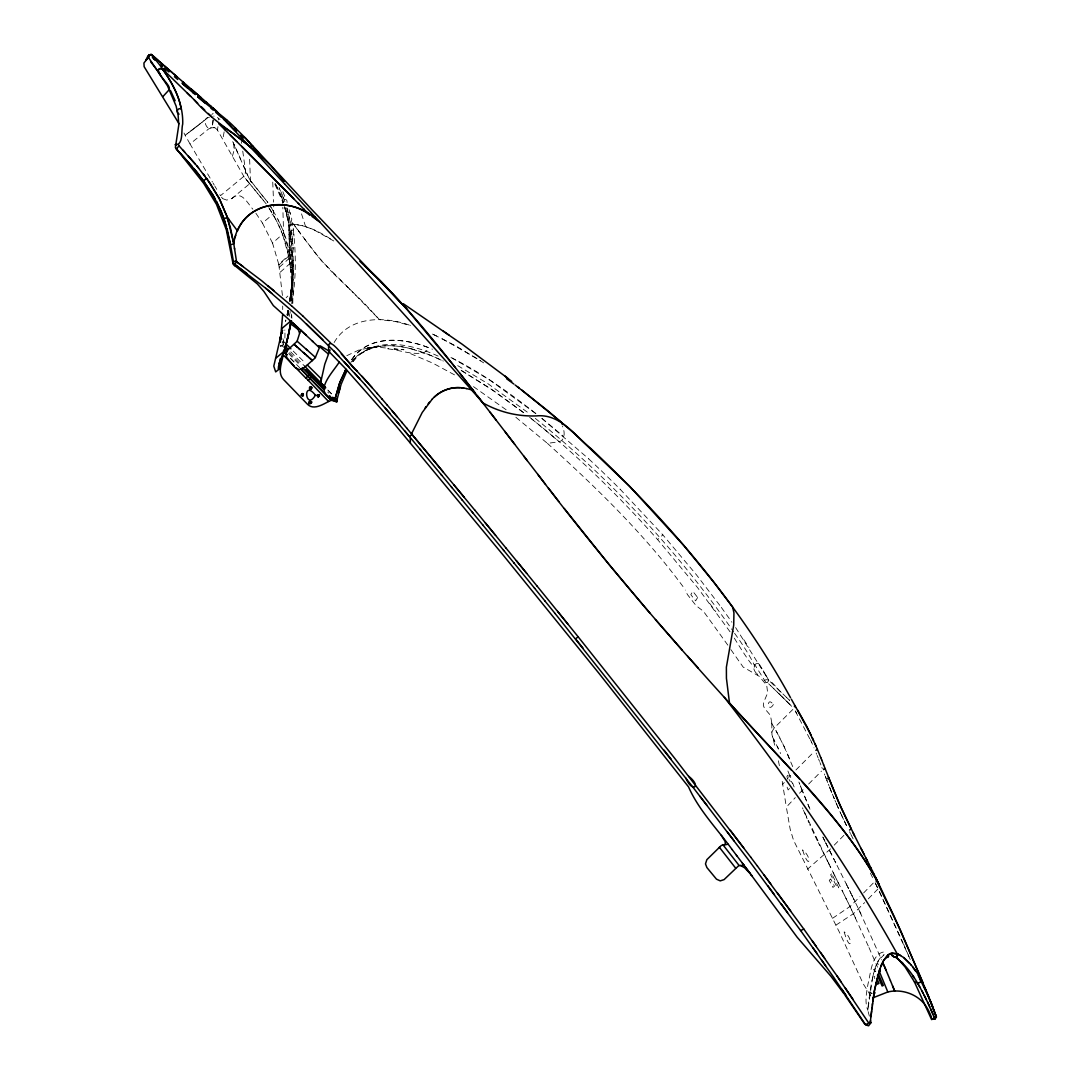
<?xml version="1.0" encoding="UTF-8"?>
<svg xmlns="http://www.w3.org/2000/svg" width="1080" height="1080" viewBox="0 0 1080 1080"><rect width="100%" height="100%" fill="white"/><g stroke="black" fill="none" stroke-linecap="round" stroke-linejoin="round"><path stroke-width="0.75" stroke-dasharray="5 3.75" d="M293.26 229.757C296.231 254.246 296.082 279.234 291.924 303.575L291.627 282.231L289.75 262.832M282.704 309.609L282.704 306.059M292.005 298.228L292.005 296.433M292.397 266.382L292.896 288.981L293.949 289.184M232.389 156.303L234.131 150.107L233.564 141.723M234.225 148.527L234.225 147.717M284.904 338.054L284.999 329.656L284.783 330.372M292.113 251.924L292.059 270.999L291.924 248.211L289.13 223.519L291.128 222.251L293.598 224.235L316.966 255.366L332.235 272.336M242.744 151.133L245.579 171.139L244.809 175.527L220.482 195.683L218.619 192.537M245.632 172.112L245.606 173.003M291.019 292.464L291.303 286.997L291.276 301.253M292.37 270.324L291.749 280.071M293.45 269.851L292.937 245.417L290.48 223.668M280.854 345.506L280.814 346.626L280.868 345.6M293.436 270.594L293.288 275.319M292.329 272.16L291.276 287.185M292.829 303.291L292.896 288.995M286.227 344.183L283.487 341.348L282.947 338.216M292.235 275.306L292.194 276.507M292.167 277.101L291.384 288.806M293.247 276.399L293.018 280.692M291.87 254.448L292.923 291.033L286.132 297.729M282.434 295.475L278.775 264.344L289.521 254.624L288.684 223.547C295.151 220.644 289.535 214.731 288.86 208.184M290.885 239.544L289.13 223.519M292.059 261.711L293.423 260.159M291.992 280.692L289.697 300.74M292.95 281.759L292.626 285.998M291.465 314.024L291.209 317.453M224.141 131.855L222.791 139.455M218.552 119.948L218.7 118.287M771.795 722.817L770.391 715.271L764.505 708.399L763.331 705.442L763.628 702.391L767.678 692.901L766.692 685.233L759.065 676.188L743.175 667.089L730.688 649.323M771.768 723.047L771.943 734.576L775.67 748.791M292.531 287.05L290.588 302.09M291.87 318.29L291.708 315.333M771.741 723.398L777.263 732.969M872.68 977.049L867.78 1010.286L869.373 1016.145M867.996 1008.072L867.78 1010.3C864.446 1001.7 866.578 992.547 868.037 983.813C870.939 972.716 871.574 951.062 886.856 951.791M289.656 301.01L291.33 289.426M868.104 1006.965L869.238 997.083M290.885 291.438L290.642 293.598M291.047 292.127L289.953 300.362M290.56 294.314L290.385 295.745M217.958 126.684L217.418 130.005L244.282 177.16L266.18 203.863M290.466 296.825L290.588 295.866M869.387 996.003L869.684 993.857M290.196 298.755L290.331 297.797M872.005 993.303L869.832 992.79L870.062 991.292M213.125 119.961L212.261 127.427L208.629 128.939L190.013 143.924L212.396 181.953M289.562 301.496L290.993 290.48L293.031 288.887M289.899 300.672L290.048 299.714M213.138 119.88L212.261 127.427L215.231 127.913L217.418 130.005L214.569 127.642L210.573 127.845M290.696 301.509L292.937 282.069L293.49 260.104L295.245 260.185M870.291 989.793L871.56 982.503M287.726 311.648L287.996 310.311M871.83 981.099L872.114 979.709M287.401 313.146L288.131 310.5M288.063 310.81L287.604 312.944M287.577 312.322L287.307 313.632M286.983 314.969L287.847 310.959M288.86 311.162L287.807 315.819M287.159 314.267L287.699 312.512M288.752 311.621L287.847 315.617M872.397 978.345C874.584 970.083 876.191 959.783 883.98 954.788M290.318 311.661L288.927 317.655M287.132 315.077L287.375 314.01M283.5 344.385L283.487 343.507M283.649 342.832L283.892 341.874M285.822 319.937L285.512 321.179M282.163 342.428L283.635 341.685L282.177 341.942M285.593 321.394L285.863 320.355M873.626 973.175L878.432 960.62L884.007 954.774M771.674 732.213L774.13 728.042L793.787 708.521M214.11 116.127L213.584 116.114M278.91 264.951L289.656 255.339L288.792 224.181M278.762 264.303L272.551 243.122L283.594 233.267L282.825 207.238M289.359 256.041C288.063 238.424 279.625 221.36 270.432 206.334M334.112 342.549C349.326 315.9 384.723 315.941 410.265 325.431M351.608 359.721C369.104 333.896 405.202 337.797 430.367 348.435M351.81 359.438C370.008 333.194 406.971 338.148 432.473 349.258M352.931 361.598L355.806 358.236M352.742 361.746C373.558 335.029 412.452 344.088 438.737 356.387M350.851 362.381C365.081 343.94 390.812 343.049 411.507 348.948M782.703 784.283L784.269 782.501M787.442 778.91L786.942 776.291L787.86 775.238L789.669 780.165M788.684 777.492C792.734 771.498 788.643 780.178 792.707 783.297M789.493 788.467L788.13 789.966L786.618 785.835M870.804 995.868L863.231 983.84L839.241 931.878L793.557 840.321L790.168 829.17L786.348 807.125L795.285 797.634M835.934 925.128L853.565 913.586L864.648 902.597M868.307 898.843L878.081 888.827L902.934 942.678M832.532 918.311L850.122 906.417L859.95 896.697M863.622 892.944L873.396 882.941M764.1 680.657C769.649 676.067 776.817 689.216 781.596 692.672M799.524 793.22L804.803 787.901M830.574 848.853L807.422 869.265M834.233 845.14L843.98 835.272M730.053 631.8L697.477 587.48L657.625 539.595L662.85 534.87L696.505 574.898L721.318 607.379M801.414 791.303L802.224 790.492L799.362 783.243M808.663 784.013L821.515 771.093M795.92 769.973L813.915 751.937M735.629 627.588L768.825 680.332L767.408 682.533L765.815 682.628L767.218 682.371L770.715 685.733M352.877 360.058C377.447 334.868 415.949 347.868 443.327 361.058M758.822 663.363C751.896 663.066 752.76 670.558 757.121 673.933M734.602 633.312C758.795 666.765 764.154 687.002 733.698 637.133M279.356 267.219L290.048 257.634L289.211 226.651C291.384 222.143 293.909 226.679 293.26 229.757M280.233 272.201L290.79 262.845L290.007 231.876L291.803 230.121L293.355 230.418M282.11 345.87L284.742 347.99M282.002 345.964L281.043 345.681M290.628 225.045L292.046 224.735M272.551 243.122L262.454 223.074L273.497 213.8L273.74 206.118M388.57 348.287L387.707 348.773M222.885 198.734L226.719 200.097L231.714 198.653L250.56 183.006L249.507 156.222M282.42 345.6L283.5 344.925M211.802 114.494L213.138 113.427M207.684 117.774L203.216 121.325M202.014 122.256L203.945 120.731M199.611 124.146L202.082 122.216M198.329 125.145L200.205 123.674M198.41 125.078L194.576 128.061M196.007 126.954L197.208 126.022M194.805 127.886L189.999 131.598M191.201 130.667L193.603 128.817M361.341 353.322L360.693 353.822L368.267 349.407L367.605 349.704L377.163 346.653L373.14 347.639M188.784 132.516L190.822 130.964M187.056 133.839L188.933 132.408M209.399 117.315C201.407 117.113 206.334 130.302 210.249 127.98M190.013 143.924L185.166 135.284L187.583 133.447M290.56 224.168L292.14 223.925L292.64 225.41M346.815 355.671L359.748 349.637L380.241 346.181L367.943 348.098L377.663 346.599M874.8 976.293L873.95 976.712L874.773 978.588M231.714 198.653C241.326 189.567 247.374 203.121 252.828 209.169M282.123 343.98L283.365 344.101M515.862 417.272L547.438 443.381L559.211 441.733C565.637 439.952 564.705 430.988 562.518 426.303M370.035 347.652L375.165 346.977L367.335 347.976L378.648 347.315L388.611 348.219M388.139 348.881C400.167 350.136 411.656 355.037 423.752 352.782L426.978 350.46L426.951 347.18M333.801 240.989L312.916 229.298L302.495 225.679L292.437 224.168L292.181 222.669M293.153 224.208L292.451 224.235M333.545 273.645L363.865 302.846L379.445 319.613L395.401 321.516L410.44 325.553M293.598 224.235C308.178 225.585 321.381 232.781 333.369 240.773M872.073 993.317L869.832 992.79M412.061 349.096L430.542 355.388L443.462 361.139M410.67 353.7L432.932 363.204L454.761 374.99M432.445 334.085L436.604 335.988M433.904 334.733L456.314 346.194L480.614 360.896M450.954 357.507C481.856 372.938 510.071 393.174 537.111 414.545L489.038 379.526L452.183 358.088M442.287 338.756L477.617 358.965M457.69 365.62L487.755 383.562L528.269 412.83M217.31 117.517L218.673 118.463M461.133 370.386L489.429 387.909L523.341 412.398M461.646 370.697L493.844 390.893L524.543 413.357M874.301 970.717L875.84 971.568L871.533 967.95M480.02 360.518L483.638 362.867M878.54 964.359L877.041 963.265M473.472 386.64L506.264 409.86M529.632 417.312C576.032 453.924 618.462 495.396 657.625 539.595M541.931 418.419L588.776 458.919M531.59 418.865L559.211 441.733M535.316 418.392C611.226 479.547 678.267 551.786 733.685 631.976M541.917 418.379L563.827 436.644M219.011 118.746L220.01 119.61M547.438 443.381C596.957 488.106 645.732 535.464 685.044 589.343M765.909 682.547L754.839 664.726M588.762 458.919L601.317 470.732M348.246 287.672L321.651 260.942L302.009 235.804M349.582 288.927L379.445 319.613M287.091 202.568C287.685 196.938 280.841 200.111 282.69 203.364M786.402 697.302L789.615 700.38L768.812 680.36L765.788 675.081M601.304 470.718L613.832 482.936M773.645 688.568L777.384 692.186M770.324 685.341L774.036 688.932M777.343 692.145L781.124 695.831M780.287 695.021L792.585 707.279M778.626 693.401L779.463 694.211M781.947 696.64L782.771 697.451M783.189 697.856L784.836 699.476M293.234 351.108L304.952 362.678M786.47 701.109L785.241 699.894M786.888 701.514L787.712 702.338M613.818 482.922L620.069 489.173M222.588 198.464L221.481 197.195M788.116 702.742L792.167 706.847M620.069 489.159L662.85 534.87M290.75 351.918L304.574 366.107M289.413 352.769L301.091 364.73M288.644 353.579L300.618 365.863M290.466 358.276L299.727 367.781M290.453 358.371L296.231 364.311M248.9 182.776L265.451 202.838M327.753 392.108L328.738 393.12M248.549 182.412L243.918 176.54M709.83 603.625L715.811 611.699M300.807 234.157L298.404 230.864M294.8 225.896L297.203 229.203M721.318 607.379L731.916 622.215M255.893 213.246L262.454 223.074M727.826 645.138L703.445 611.293L696.02 605.583L687.42 594.554L685.301 590.085M283.675 341.618L282.933 338.688M743.769 639.63L748.966 647.595M268.758 207.698C278.721 222.75 285.876 239.76 288.9 257.594M269.365 208.616L275.076 218.201M270.418 206.307L273.983 212.139M759.47 664.43L762.683 669.776M795.299 711.018L796.797 713.529M795.353 711.099L811.688 742.473M756.824 673.434L757.715 674.946M763.303 670.842L765.788 675.081M213.017 183.019L214.272 185.139M214.893 186.206L216.769 189.378M775.832 730.377L783.986 746.253L793.503 768.434M772.416 736.763L780.651 753.529M275.157 183.303L275.576 184.1M274.847 184.1L283.068 202.649M778.667 735.575L780.043 738.207M275.751 219.47L277.06 222.007M773.672 739.112L774.887 741.461M183.992 133.016L185.166 135.284M275.981 184.882L279.896 193.091M275.886 184.68L283.122 201.11M853.133 838.877L849.38 831.411L850.446 833.544M825.714 842.873L835.799 862.934M825.633 842.697L834.178 859.68M847.814 887.085L848.624 888.718M846.207 883.845L852.647 896.832M847.03 885.519L834.975 861.287M829.211 864.5L802.44 807.827M838.809 883.872L833.207 872.6M838.013 882.265L842.832 891.932M849.434 890.339L851.04 893.578M825.012 841.468L822.582 836.541M842.036 890.325L850.419 907.403M827.631 861.327L818.235 842.549M834.813 875.813L836.406 879.039M870.386 873.072L873.032 878.459M824.823 841.077L823.028 837.459M830.021 866.147L830.817 867.767M844.425 895.172L849.987 906.512M828.428 862.934L833.99 874.179M278.087 219.753L278.721 221.022M851.864 895.226L858.519 908.888M853.457 898.466L855.05 901.719M877.473 887.571L876.488 885.546M875.286 883.062L876.163 884.871M817.371 840.78L814.793 835.461M875.205 882.913L878.607 889.907M850.203 906.957L851.715 910.089M851.499 909.644L868.982 947.552M879.255 891.284L910.278 959.634M844.277 820.989L847.301 827.226L841.752 815.603M777.263 746.24L778.41 748.656M782.703 743.553L786.483 751.693M860.909 913.923L858.519 908.888L881.645 959.85M853.443 913.68L855.711 918.473M842.792 817.857L843.534 819.423M813.942 833.679L809.743 824.621M279.72 189.013L279.086 187.677L284.756 201.353M841.334 814.712L842.062 816.278M232.713 141.642L249.494 179.28L267.881 202.487L250.331 180.603L246.443 172.827M278.91 225.815L280.611 229.622M233.955 144.315L234.711 145.962M840.294 812.43L841.253 814.55M279.936 223.574L281.084 226.125M839.903 811.566L840.618 813.146M235.454 147.609L237.681 152.536M810.432 739.678L814.037 747.887M807.989 820.733L808.866 822.677M838.485 808.421L836.379 803.641M239.153 155.817L240.597 159.111M837.432 806.058L838.377 808.191M868.982 947.552L877.5 967.181M806.274 816.845L807.138 818.788M903.514 944.001L910.453 960.026M280.922 191.687L282.069 194.373M836.055 802.872L836.973 804.991M787.698 754.448L790.061 760.01M805.437 814.887L802.13 807.098M282.865 191.714L286.092 199.76M280.125 193.631L281.057 195.818M809.973 809.217L802.224 790.492L809.339 807.732M834.989 800.402L835.691 802.022M243.432 165.686L244.823 168.98M834.314 798.782L832.288 793.908M833.341 796.473L834.233 798.606M245.673 170.991L245.619 171.639M281.151 230.891L281.678 232.173M831.614 792.288L829.656 787.414M816.17 753.016L816.655 754.218M830.709 790.047L831.573 792.193M281.273 196.357L283.473 202.109M817.128 755.406L818.087 757.782M829.427 786.834L830.277 788.981M818.559 758.984L819.504 761.373M828.374 784.161L829.008 785.795M798.889 782.042L799.835 784.445M800.307 785.66L800.793 786.861M801.265 788.076L801.752 789.278M819.99 762.575L820.922 764.977M787.928 771.012L789.926 776.101M826.457 779.301L827.091 780.921M826.875 780.381L827.726 782.528M821.866 767.394L822.326 768.596M792.707 783.27L794.111 786.915M824.391 773.955L824.85 775.143M283.149 197.046L285.161 202.527M283.689 232.497L289.683 254.313M282.676 234.711L288.644 256.203M789.777 780.462L790.209 781.65M787.765 778.532L788.036 779.274M282.636 201.434L283.135 202.838M283.257 201.515L283.554 202.311M301.523 213.853L305.586 226.557M284.445 206.672L286.335 213.057M284.567 207.036L288.697 223.641L285.404 207.927M285.336 207.711L285.89 209.534M286.862 207.873L288.198 212.72M286.943 208.13L290.183 221.967L288.333 213.3M285.998 209.925L289.062 223.088M286.443 213.449L287.361 217.175M289.994 212.355L290.344 213.746M287.901 217.391L289.022 222.885M778.397 760.779L779.598 766.733M289.67 254.178L292.383 276.548M289.656 262.197L288.927 257.742M289.156 259.025L289.521 261.238M782.231 781.394L786.348 807.125M289.615 261.873L289.845 263.466M241.367 141.386L241.637 143.33M289.94 264.087L290.412 267.759M290.912 261.968L291.154 263.79M290.331 231.269L291.006 236.966M291.722 232.227L291.938 234.117M293.8 234.225L294.003 236.115M290.615 269.582L290.804 271.404M292.154 236.021L292.666 241.677M291.776 269.285L292.113 272.93M291.209 238.856L291.803 252.612M291.533 242.622L291.681 244.485M292.815 243.554L292.937 245.417M292.491 278.343L292.586 280.139M293.045 247.28L293.153 249.143M272.74 182.115L273.564 202.109M292.194 253.76L292.262 255.582M291.911 289.305L291.951 291.06M292.383 261.036L292.397 264.019M292.397 264.613L292.397 265.801M844.196 932.027C850.865 954.963 853.875 938.169 844.196 932.027M773.375 704.578C767.462 714.191 766.287 695.075 773.375 704.578M802.643 850.028C809.312 871.614 812.619 857.331 802.643 850.028M697.639 597.47L695.655 600.845L690.822 594.648L692.82 591.287L697.639 597.47M831.668 873.882L830.628 874.692L837.648 888.314L838.715 887.53L831.668 873.882M830.75 879.08L829.224 880.254L832.91 887.409L834.462 886.248L830.75 879.08M394.794 348.975L393.984 348.988L403.988 349.731L394.794 348.975M331.654 393.957L326.687 388.854L331.641 393.957M826.227 778.707L825.309 776.331L826.227 778.707"/><path stroke-width="1.5" d="M280.341 339.768L281.259 333.869M280.908 335.624L273.793 366.12L275.684 371.912L279.788 368.618L279.477 363.947L284.756 350.312L284.904 346.194M310.716 388.274C310.784 389.948 310.163 385.223 309.461 388.341C312.039 391.932 312.863 384.521 309.488 387.693L310.77 389.286M318.29 396.104L318.33 395.51M283.419 352.633C282.839 361.449 276.534 372.06 283.608 379.607L307.49 404.257C313.605 410.603 323.109 404.257 328.941 401.328L331.304 400.329L300.848 369.05L331.385 400.302C334.733 401.018 339.781 403.893 335.624 398.048M280.341 339.525L280.598 336.245L280.503 339.593M280.058 360.302C279.099 363.137 278.087 373.937 278.519 366.161M310.055 402.921L310.055 402.854M282.623 314.847L280.733 336.596M284.715 350.433L291.546 320.841M281.313 335.435L280.3 342.144M280.071 339.633L280.058 340.551M279.936 367.848L280.219 361.206M280.274 359.883L280.328 358.56M302.495 394.97C302.319 396.09 303.372 393.836 302.144 394.47M888.732 956.218L886.14 957.596L887.99 957.231L888.638 954.464L890.851 953.343L897.17 953.775C846.815 863.703 787.59 778.707 724.356 697.316M283.5 351.796L286.983 354.82M310.095 402.354L310.73 402.745L309.569 401.652M318.33 395.401C319.856 396.401 317.588 394.916 317.331 394.916C317.372 400.437 321.988 392.553 317.061 395.32L318.344 396.913M893.336 955.935L891.742 955.206L894.389 957.042L896.427 956.961L897.548 953.924L892.121 953.046L887.882 955.017L883.683 960.296L879.889 968.922L874.395 990.846L870.062 1023.489L870.588 1020.398M147.636 58.266L145.651 60.507L147.811 56.214L148.757 56.876L143.937 63.005L144.126 66.663L179.037 123.755M870.952 1016.577L871.56 1010.894M147.744 56.39L167.454 85.752L176.121 106.083L178.132 115.29L178.781 124.969L175.379 147.514L203.701 183.357L216.472 204.336L226.3 229.689L233.159 264.303L257.364 283.946L263.898 291.465L273.348 305.613L292.896 323.109M871.776 1009.004L871.992 1007.127M872.222 1005.251L872.465 1003.388M872.721 1001.525L874.678 989.348M280.449 338.04L281.043 335.097M882.549 962.442L882.684 964.264L880.97 965.129M336.852 402.017L335.745 399.155M321.003 381.038L319.815 383.927L305.762 369.522M299.646 333.288L297.945 328.806L292.167 322.461M321.044 380.808L324.783 364.176L330.075 349.933M291.519 305.775L261.738 280.787L236.56 261.752L233.712 243.338L234.185 240.894M874.962 987.836L878.351 973.674M288.86 333.005L291.114 320.666M288.63 334.085L286.632 342.509M336.798 400.505L341.132 384.264L347.072 370.413M234.185 240.894C241.488 200.88 291.398 194.13 317.979 220.644M339.363 361.935C331.952 373.68 311.445 393.417 335.057 398.804L339.417 383.562L345.29 370.548M280.584 336.406L281.232 334.355M335.057 398.804L340.038 381.848L346.127 369.198M234.454 265.734L236.372 261.468M897.696 955.247L896.427 956.961L894.389 957.042M286.403 343.332L285.012 348.192M232.686 262.913L233.321 261.576L236.223 260.996M280.949 334.949L281.34 333.572M282.272 333.477L282.488 332.707M338.783 392.094L339.916 388.112M234.995 237.695L235.238 236.912M281.435 333.275L281.718 332.357M281.394 333.41L282.461 330.156L281.84 332.289M281.678 332.816L282.434 330.494L281.988 331.844M878.729 972.446L879.889 968.909M284.756 349.002L279.166 363.677L279.382 363.015M732.132 849.555C717.201 828.86 698.801 810.202 688.554 786.928L598.86 673.205L502.646 554.458L395.631 425.399L344.993 368.077L327.699 350.244L320.18 345.83L315.144 357.98L303.629 368.226L299.106 369.617L294.84 367.335L286.767 357.521L285.755 353.795L287.307 350.325L297.094 341.321L300.659 330.075L299.147 328.698M175.257 144.761C183.789 145.098 180.913 130.329 182.709 124.065C183.357 103.775 173.88 84.713 162.203 68.688C159.435 62.897 140.535 44.415 158.936 61.06M276.264 357.818L283.973 351.405L288.131 336.38L291.006 320.774L281.84 328.523M235.481 236.129L235.737 235.359M279.612 362.34L281.016 358.668M879.822 971.474C877.567 973.093 881.105 971.258 879.525 969.975M880.821 966.411L881.199 965.466M284.85 349.663L284.081 351.324M147.879 56.227L148.433 56.444M329.63 395.658C333.95 402.557 339.916 403.65 332.707 397.211M411.494 433.85L422.24 412.479L432.189 399.182M881.779 964.116L882.158 963.265M344.804 371.669L345.803 369.536L344.776 371.723M148.433 56.444L150.781 54.54L150.12 54.688M827.631 778.828L828.779 778.059L840.686 806.814L854.483 835.542M883.305 960.998L888.246 954.734M409.523 436.644L411.899 434.349M311.216 388.773L311.877 387.518L310.068 387.045M318.829 396.374L319.451 395.145L317.642 394.673M425.115 407.983L426.074 406.593M307.787 376.164L305.883 378.149L295.906 367.902M310.109 378.445L311.459 377.001M307.894 376.015L309.177 374.652L308.529 375.273M309.974 378.635L308.165 380.484M364.932 384.534L333.72 350.851L300.78 318.654L265.694 288.252L233.82 263.736L230.499 244.755L233.779 243.81L227.435 217.485L237.492 230.904C248.967 202.257 287.159 197.127 309.947 215.136M428.112 403.866L429.476 402.192M148.73 56.876L147.542 58.334M169.655 89.208L163.053 96.417M175.271 144.68L176.769 144.423M302.913 395.523C303.696 396.468 303.494 391.595 301.212 395.024C304.844 398.709 303.075 390.056 301.293 395.24L302.535 395.969M310.473 403.191C310.325 403.502 312.647 402.368 310.028 401.22C305.046 407.389 317.277 400.248 308.826 402.03L310.122 403.623M230.499 244.755L224.087 218.808L226.922 217.539L230.283 227.097L233.712 243.351M432.162 399.209C440.6 389.759 454.032 385.533 466.358 388.557M234.913 264.452L247.32 273.861M746.955 869.211L744.066 865.35L738.734 865.647L724.073 879.62L720.225 880.862L716.486 879.174L706.901 867.577L705.483 863.892L706.86 859.667L721.4 845.411L728.096 844.236M357.035 370.805C351.945 369.508 324.81 326.187 328.982 351.445M757.431 866.106L803.668 928.867L802.832 929.57L800.577 930.501L747.752 858.897L693.077 787.374L555.039 613.454M434.214 397.211C441.005 390.717 450.414 386.991 459.837 387.72M215.393 199.193L203.553 180.725L206.672 178.416L218.916 197.856L227.407 217.418L219.915 199.76L209.912 183.006L196.938 165.969L179.024 145.841L176.364 148.986L197.208 172.503L212.679 194.413L221.238 211.329L226.571 226.841M335.691 400.288L336.609 399.074L337.176 400.005M557.658 611.415L578.164 636.808L575.532 638.807L582.984 648.081M242.514 137.686L245.025 137.619L262.724 157.991M306.018 378.041L328.59 401.49M177.012 148.581L176.364 148.986L178.173 150.903M233.834 128.25L235.548 128.21L245.025 137.619L312.282 210.087L406.701 308.975L455.436 367.632M824.688 768.96L823.5 769.541L825.08 768.542M251.046 145.719L252.707 145.894M849.528 830.007L851.27 829.13L837.945 800.591L823.622 764.856M815.886 750.384L817.371 749.277L814.847 743.418M875.988 881.051L877.163 880.565L894.442 916.988L922.928 982.598M927.018 1007.788C919.283 994.613 902.448 988.47 887.814 991.966L873.139 997.745M876.555 880.808L900.572 930.447L926.303 990.941M725.179 844.452L725.234 841.644L721.318 835.326M934.632 1016.658L936.104 1016.186L930.731 1001.579M235.643 128.304C223.816 115.871 210.047 107.77 197.64 96.66L204.917 102.965M867.942 1025.298L864.648 1023.935L845.06 995.301M932.661 1018.994L931.676 1019.615L931.824 1018.953M870.939 1022.625L868.63 1025.784L865.688 1024.934L833.814 977.508L800.577 930.501M151.349 54.567L184.167 82.971M461.187 387.815L463.806 388.125M740.583 865.472L744.579 867.793L750.236 873.679L797.189 937.264L830.925 976.253L844.101 993.884M870.413 1022.301L871.317 1022.544L870.601 1022.341M466.331 388.544L473.026 390.15M897.129 957.893L905.135 967.019L914.436 981.909C928.395 987.241 914.692 968.706 911.169 965.075M864.702 1023.975L866.214 1024.502L868.712 1023.03L837.027 975.969L803.682 928.867M315.454 217.269C371.952 278.546 427.937 340.295 482.936 402.921C499.271 412.088 517.765 416.664 536.504 415.894C560.075 413.586 574.331 434.97 590.517 448.2C668.345 521.384 738.855 603.855 790.547 697.734M900.666 955.463L897.548 953.924L903.731 957.568L911.155 965.061M893.781 956.799L891.742 955.206M894.942 956.826C911.858 968.841 920.835 988.551 929.745 1006.654M311.999 216.472L319.829 222.007L319.221 221.549M507.6 378.135L462.078 344.156L403.245 303.696M190.66 96.35L162.203 68.688C149.999 68.108 169.898 83.997 169.236 88.209M443.313 331.115L449.186 335.232M236.79 261.954L243.122 266.558M509.949 381.173L513.824 384.035M506.547 378.689L509.247 380.687M517.333 386.694L547.83 410.792L573.318 432.608L629.586 486.257L683.762 545.495L713.921 582.39L732.632 607.109L733.941 612.86L733.712 625.131L726.381 667.197L726.435 678.308L729.5 703.08L791.289 769.986M896.549 957.879L898.168 959.094M515.106 384.993L519.035 387.95M290.466 323.609L298.161 329.535M165.78 72.184C165.456 67.446 156.695 66.987 158.531 71.928M521.64 389.934L562.086 422.807L562.302 424.562M504.752 375.881L511.731 381.443M149.661 55.202L148.716 54.635L149.148 55.377M267.813 285.66L273.821 290.601M265.707 288.252L271.701 293.18M252.707 148.919C233.294 132.219 210.829 119.651 194.184 99.779M251.343 147.785L233.253 133.421L218.741 123.714L224.856 129.708M903.731 957.568L909.698 963.32M318.411 345.64L328.307 353.97M252.693 148.905L254.056 150.053M254.043 150.039L270.405 165.159L284.162 181.386M297.135 341.199L315.468 357.44M182.898 83.97L185.463 86.171M181.926 83.133L187.974 88.344M174.407 76.68L177.714 79.515M186.03 86.657L193.9 93.433M297.675 347.423L294.179 344.453L312.498 360.652L309.123 357.561M192.888 92.569L195.278 94.622M255.393 151.186L256.716 152.321M182.709 81.716L207.293 103.019M190.931 88.817L201.218 97.727M176.972 76.748L173.097 73.4M164.349 67.999L168.925 71.955M215.771 112.347L221.265 117.153M210.965 108.203L213.071 110.025M172.314 72.725L169.142 69.971M258.701 156.019L213.084 108.054M217.566 111.956L210.789 106.056M160.812 64.922L162.567 66.46M298.822 348.421L299.984 349.434M168.332 69.269L164.255 65.718M206.078 101.952L210.803 106.069M163.512 65.056L159.705 61.736M153.59 58.644L155.425 60.237M152.361 57.551L154.832 59.724M258.039 153.468L260.618 155.763M292.531 322.785L298.296 327.942M306.396 349.232L307.544 350.244M303.426 352.458L305.721 354.483M359.788 261.306L380.389 280.787L406.701 308.975M293.99 324.068L295.07 325.04M291.506 305.762L302.994 316.143M295.434 325.363L299.484 329.009M224.235 119.799L226.854 120.15M365.013 266.099C414.477 312.255 454.788 367.025 496.233 420.214M306.855 355.509L307.989 356.535M226.517 121.851L232.011 126.941M229.298 124.403L230.391 125.415M306.437 335.408L300.659 330.075L318.924 347.301M302.981 316.143L330.642 342.913M306.41 323.919L322.947 339.944M233.618 128.453L236.56 131.288M312.161 340.781L313.295 341.861M187.124 92.907L197.708 103.208M201.231 106.636L204.741 110.052M208.251 113.468L211.748 116.883M224.519 129.384L236.993 141.656M230.283 135.041L293.733 198.693M290.898 348.8L286.227 344.183M307.3 364.986L321.381 378.932L320.747 382.712L325.701 387.828L304.574 366.107M241.772 146.367L298.971 204.079M901.409 961.929L903.042 963.536M240.543 135.23L241.663 136.364M242.217 136.917L243.027 137.673M286.146 347.193L288.454 349.556M284.742 347.99L287.078 350.379M285.228 350.082L286.943 351.824M302.332 367.619L323.568 389.435M286.997 354.713L283.514 350.527M283.095 354.74L294.476 366.431M319.815 383.927L324.783 389.043M298.175 203.256L304.142 209.425M303.723 208.98L309.258 214.704M333.72 350.865L339.039 356.4M341.294 353.902L372.344 387.909M258.687 156.006L284.891 184.208M344.304 361.949L349.515 367.551M284.877 184.181L311.094 212.531M179.969 152.834L192.226 166.523M311.081 212.531L315.454 217.269M182.925 150.107L184.721 152.064M794.084 773.037L799.591 779.085M354.686 373.181L359.815 378.837M732.348 706.253C783.729 763.628 842.076 816.561 879.296 884.912C859.1 846.896 830.871 813.996 802.305 782.082M731.835 705.699L730.674 704.389C663.309 630.315 598.226 554.121 537.745 474.296M362.016 376.299L377.379 393.66M687.596 656.127L698.22 668.048M188.285 155.993L195.237 163.958M682.263 650.12L655.425 619.529M364.905 384.521L409.469 436.59M377.136 393.377L382.374 399.425M252.896 148.5L253.625 149.337M650.052 613.319L608.823 564.273L564.219 508.424M150.593 61.681L160.407 74.304M382.118 399.114L387.356 405.216M387.058 404.879L397.224 416.839M384.952 407.525L389.894 413.316M391.986 410.643L402.138 422.671M394.808 419.108L399.708 424.926M401.774 422.226L407.025 428.504M406.634 428.045L443.421 472.176M404.595 430.745L420.755 450.104M193.887 168.48L203.553 180.725M411.548 433.917L464.346 497.435M419.971 449.172L441.626 475.173M440.951 474.363L452.034 487.714M453.857 484.826L474.755 510.098M451.413 486.972L462.416 500.27M461.862 499.595L472.797 512.838M196.938 165.969L198.612 168.008M474.795 510.071L505.98 548.06M472.284 512.217L483.151 525.407M485.217 522.72L495.612 535.37M482.693 524.853L503.82 550.571M506.007 548.033L526.716 573.386M503.469 550.125L514.12 563.153M516.375 560.696L537.043 586.062M513.824 562.788L534.681 588.357M537.057 586.049L567.918 624.119M534.479 588.101L544.928 600.966M544.765 600.777L555.147 613.575M578.164 636.808L674.163 757.62L750.708 857.169M459.783 373.154L475.362 393.147M664.092 750.182L671.369 759.483M722.817 844.628L739.139 865.526M719.321 847.22L735.615 868.091M477.212 395.55L480.087 399.236M558.846 501.538L548.195 487.809M480.749 400.086L482.936 402.921M688.689 776.237C702.311 787.023 691.929 793.139 685.868 778.073M545.549 484.407L523.652 455.963M699.989 796.311L706.874 805.248M490.064 412.195L527.324 460.742M504.657 431.204L514.62 444.19M730.337 830.291L743.945 848.205M727.421 832.059L734.225 840.996M736.101 854.793L737.14 856.17M736.141 854.861L732.105 849.514M203.526 174.204L205.106 176.297M228.069 218.322L228.69 219.159M742.068 862.717L744.066 865.35L743.081 864.054M742.095 862.745L737.1 856.116M750.695 857.155L757.445 866.12M747.441 869.846L749.844 873.059M747.913 870.494L745.025 866.633M279.76 367.673L279.301 366.687M751.288 874.976L751.761 875.624L749.358 872.411M764.14 875.084L770.823 884.048M767.812 885.735L774.441 894.686M777.452 892.998L790.641 910.94M781.029 903.636L787.59 912.587M912.614 966.938L915.462 970.974M162.203 68.702C170.789 80.528 179.105 95.283 181.089 108.878C177.674 107.366 175.568 112.266 179.037 114.183M812.147 940.639L816.345 946.539M813.2 948.132L817.371 954.005M820.53 952.439L824.702 958.325M821.515 959.89L825.647 965.763M837.041 975.983L841.104 981.882M845.14 987.768L853.119 999.513M841.874 989.267L845.87 995.139M912.735 975.645L914.315 977.994M796.122 707.657L791.343 699.192M301.833 393.741L302.117 394.349M796.068 707.589L810.945 734.818M797.702 710.208L806.801 726.408L816.115 746.334M817.344 749.237L820.773 757.607M917.433 982.949L919.741 986.931M918.257 975.416L930.744 1001.619M927.477 1008.545L929.502 1012.446M914.436 981.909L931.405 1019.169C936.657 1020.141 937.926 1013.54 934.78 1018.899M920.984 980.262L922.01 982.192M922.01 991.089L923.13 993.222M869.198 864.527L852.849 832.316M860.963 848.3L864.257 854.753M865.904 858.02L867.564 861.273M924.237 995.341L926.465 999.783M170.546 90.639L175.136 100.724M216.648 201.542L224.087 218.808M869.13 864.405L870.831 867.78M870.75 867.618L872.451 871.02M872.37 870.845L874.044 874.233M873.976 874.085L877.163 880.565L875.57 877.325M927.585 1002.091L934.754 1018.71L933.849 1016.213M924.008 986.202L928.881 997.029M812.295 737.735L813.591 740.583M930.839 1009.03L932.89 1013.796M878.621 974.687L883.292 985.46L882.117 986L877.446 975.254M877.095 979.168L878.945 983.421L877.216 984.217L876.407 982.341M929.866 1013.242L930.555 1014.876M882.752 962.442L890.406 980.613M883.859 965.021L886.059 970.205M879.592 972.108L887.814 991.966M890.406 980.6L894.686 991.062L892.553 985.824M820.76 757.593L821.732 760.023M925.952 990.104L936.104 1016.186L929.394 998.757M821.718 760.01L823.635 764.87M828.293 776.844L828.779 778.1M931.676 1003.968L932.58 1006.358M930.879 1015.686L931.487 1017.347M227.029 228.447L230.216 243.108M794.61 705.605L794.61 706.793L794.637 705.821M280.206 341.779L280.084 340.983M234.454 248.103L234.617 249.169M410.292 437.576L410.333 442.921M309.406 402.638L310.028 403.286L309.42 402.597M310.055 388.3L310.649 388.962L310.082 388.22M317.642 395.942L318.101 396.562L317.655 395.847M301.833 394.996L301.833 395.091M178.848 145.139L178.862 145.044M315.414 395.199C305.546 412.061 302.09 378.257 315.414 395.199M934.686 1019.21L933.957 1018.278L934.686 1019.21M874.247 992.466L874.8 992.925L874.247 992.466"/></g></svg>
